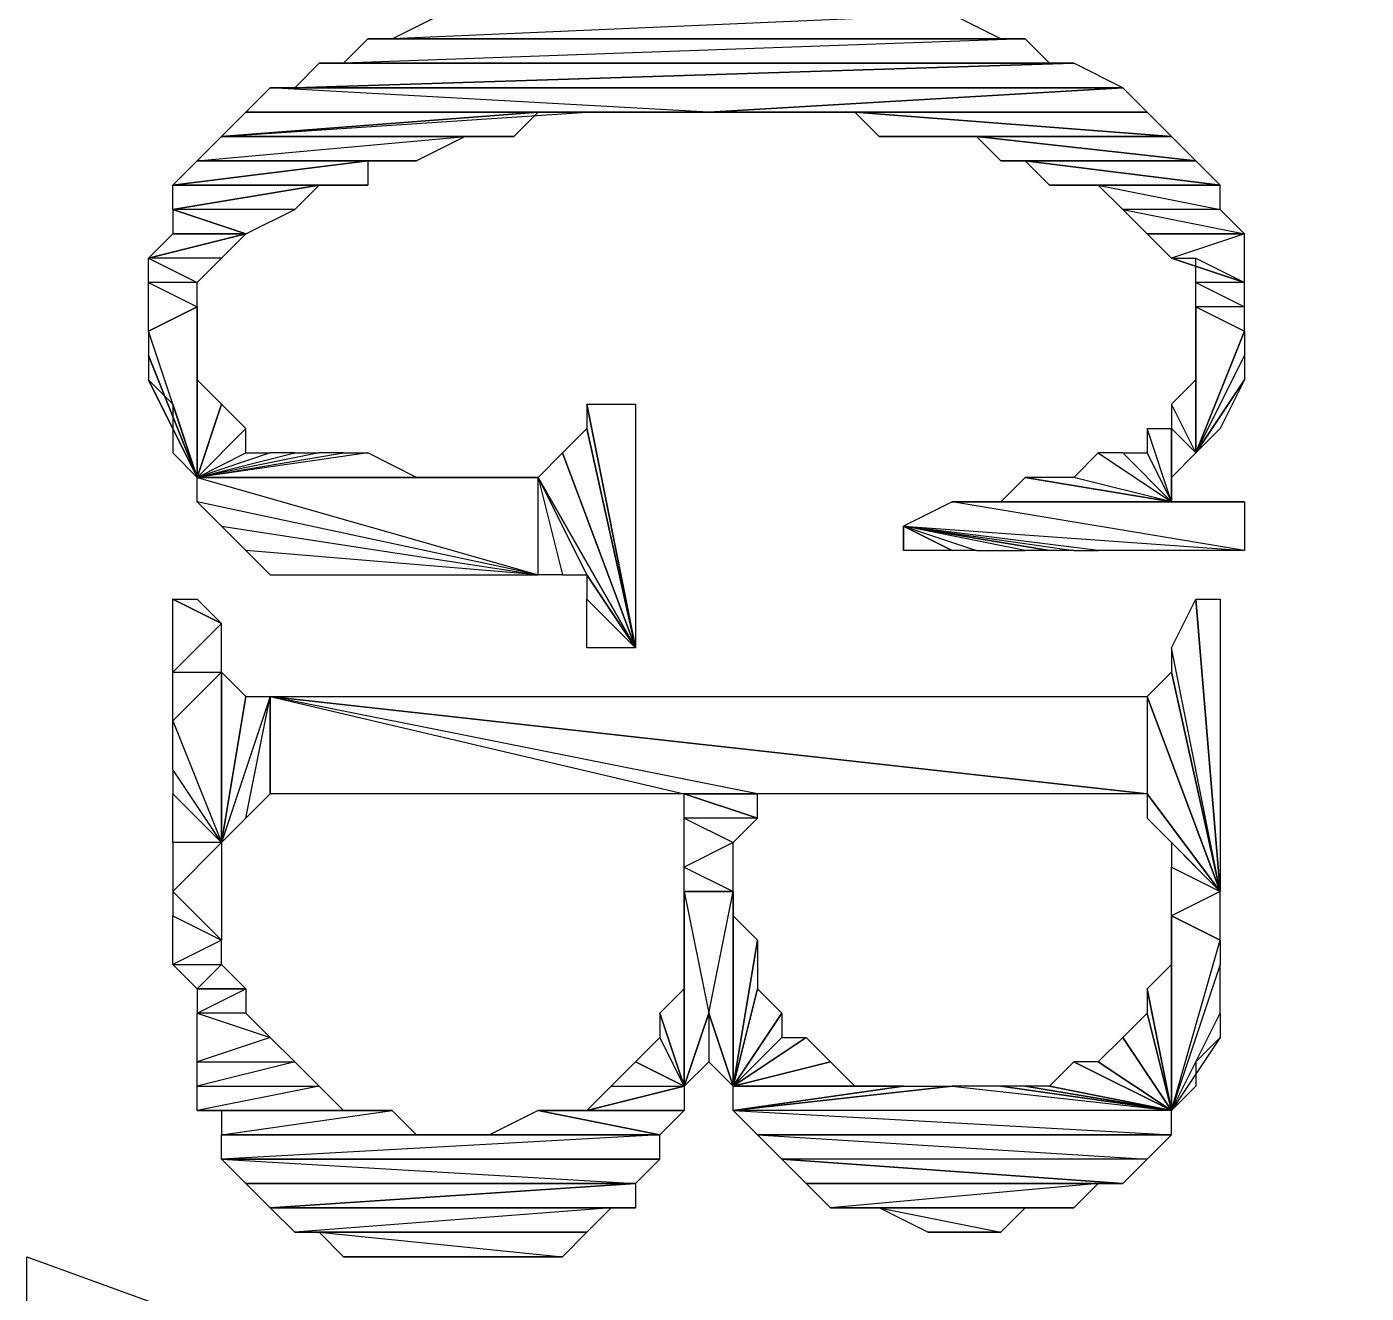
# Model space of a CAD drawing. Extents: x 0 to 7.8, y 0 to 11.
# Drawn here: x 1.115 to 1.2525, y 9.3787 to 9.5087 of the extents above; entities that cross this region are included whole.
import ezdxf

# ---------------------------------------------------------------- set-up
doc = ezdxf.new("R2010")
doc.units = 0
doc.header["$MEASUREMENT"] = 0
doc.linetypes.add('AUSGEZOGEN', pattern=[0])
doc.layers.get('0').update_dxf_attribs({"linetype": 'AUSGEZOGEN'})

msp = doc.modelspace()

# ---------------------------------------------------------------- linework, layer by layer
for points in [[(1.1575, 9.51), (1.21, 9.51), (1.21, 9.51), (1.1525, 9.5075), (1.1575, 9.51)], [(1.21, 9.51), (1.1525, 9.5075), (1.1525, 9.5075), (1.215, 9.5075), (1.21, 9.51)], [(1.15, 9.5075), (1.2175, 9.5075), (1.2175, 9.5075), (1.1475, 9.505), (1.15, 9.5075)], [(1.2175, 9.5075), (1.1475, 9.505), (1.1475, 9.505), (1.22, 9.505), (1.2175, 9.5075)], [(1.1525, 9.5075), (1.215, 9.5075), (1.215, 9.5075), (1.15, 9.5075), (1.1525, 9.5075)], [(1.215, 9.5075), (1.15, 9.5075), (1.15, 9.5075), (1.2175, 9.5075), (1.215, 9.5075)], [(1.2225, 9.505), (1.2225, 9.505), (1.2225, 9.505), (1.1425, 9.5025), (1.2225, 9.505)], [(1.2225, 9.505), (1.1425, 9.5025), (1.1425, 9.5025), (1.2275, 9.5025), (1.2225, 9.505)], [(1.145, 9.505), (1.2225, 9.505), (1.2225, 9.505), (1.1425, 9.5025), (1.145, 9.505), (1.145, 9.505)], [(1.1475, 9.505), (1.22, 9.505), (1.22, 9.505), (1.145, 9.505), (1.1475, 9.505)], [(1.22, 9.505), (1.145, 9.505), (1.145, 9.505), (1.2225, 9.505), (1.22, 9.505)], [(1.1375, 9.5), (1.185, 9.5), (1.185, 9.5), (1.14, 9.5025), (1.1375, 9.5)], [(1.185, 9.5), (1.14, 9.5025), (1.14, 9.5025), (1.2275, 9.5025), (1.185, 9.5), (1.185, 9.5)], [(1.1425, 9.5025), (1.2275, 9.5025), (1.2275, 9.5025), (1.14, 9.5025), (1.1425, 9.5025), (1.1425, 9.5025)], [(1.185, 9.5), (1.185, 9.5), (1.185, 9.5), (1.2275, 9.5025), (1.185, 9.5)], [(1.185, 9.5), (1.2275, 9.5025), (1.2275, 9.5025), (1.23, 9.5), (1.185, 9.5), (1.185, 9.5)], [(1.1675, 9.5), (1.165, 9.4975), (1.165, 9.4975), (1.135, 9.4975), (1.1675, 9.5), (1.1675, 9.5)], [(1.1675, 9.5), (1.135, 9.4975), (1.135, 9.4975), (1.1725, 9.5), (1.1675, 9.5)], [(1.135, 9.4975), (1.1725, 9.5), (1.1725, 9.5), (1.1375, 9.5), (1.135, 9.4975), (1.135, 9.4975)], [(1.175, 9.5), (1.1375, 9.5), (1.1375, 9.5), (1.1725, 9.5), (1.175, 9.5), (1.175, 9.5)], [(1.1775, 9.5), (1.175, 9.5), (1.175, 9.5), (1.1375, 9.5), (1.1775, 9.5), (1.1775, 9.5)], [(1.1825, 9.5), (1.1775, 9.5), (1.1775, 9.5), (1.1375, 9.5), (1.1825, 9.5), (1.1825, 9.5)], [(1.1825, 9.5), (1.1375, 9.5), (1.1375, 9.5), (1.185, 9.5), (1.1825, 9.5)], [(1.185, 9.5), (1.19, 9.5), (1.19, 9.5), (1.23, 9.5), (1.185, 9.5), (1.185, 9.5)], [(1.19, 9.5), (1.1925, 9.5), (1.1925, 9.5), (1.23, 9.5), (1.19, 9.5), (1.19, 9.5)], [(1.1925, 9.5), (1.1975, 9.5), (1.1975, 9.5), (1.23, 9.5), (1.1925, 9.5), (1.1925, 9.5)], [(1.1975, 9.5), (1.23, 9.5), (1.23, 9.5), (1.2, 9.5), (1.1975, 9.5)], [(1.2, 9.5), (1.2025, 9.4975), (1.2025, 9.4975), (1.2325, 9.4975), (1.2, 9.5), (1.2, 9.5)], [(1.23, 9.5), (1.2, 9.5), (1.2, 9.5), (1.2325, 9.4975), (1.23, 9.5), (1.23, 9.5)], [(1.155, 9.495), (1.1325, 9.495), (1.1325, 9.495), (1.16, 9.4975), (1.155, 9.495)], [(1.1325, 9.495), (1.16, 9.4975), (1.16, 9.4975), (1.135, 9.4975), (1.1325, 9.495), (1.1325, 9.495)], [(1.1625, 9.4975), (1.135, 9.4975), (1.135, 9.4975), (1.16, 9.4975), (1.1625, 9.4975), (1.1625, 9.4975)], [(1.165, 9.4975), (1.1625, 9.4975), (1.1625, 9.4975), (1.135, 9.4975), (1.165, 9.4975), (1.165, 9.4975)], [(1.2025, 9.4975), (1.2075, 9.4975), (1.2075, 9.4975), (1.2325, 9.4975), (1.2025, 9.4975), (1.2025, 9.4975)], [(1.2075, 9.4975), (1.21, 9.4975), (1.21, 9.4975), (1.2325, 9.4975), (1.2075, 9.4975), (1.2075, 9.4975)], [(1.21, 9.4975), (1.2325, 9.4975), (1.2325, 9.4975), (1.2125, 9.4975), (1.21, 9.4975)], [(1.2125, 9.4975), (1.215, 9.495), (1.215, 9.495), (1.235, 9.495), (1.2125, 9.4975), (1.2125, 9.4975)], [(1.2325, 9.4975), (1.2125, 9.4975), (1.2125, 9.4975), (1.235, 9.495), (1.2325, 9.4975), (1.2325, 9.4975)], [(1.15, 9.495), (1.15, 9.4925), (1.15, 9.4925), (1.13, 9.4925), (1.15, 9.495), (1.15, 9.495)], [(1.1325, 9.495), (1.15, 9.495), (1.15, 9.495), (1.13, 9.4925), (1.1325, 9.495), (1.1325, 9.495)], [(1.1525, 9.495), (1.1325, 9.495), (1.1325, 9.495), (1.15, 9.495), (1.1525, 9.495), (1.1525, 9.495)], [(1.155, 9.495), (1.1525, 9.495), (1.1525, 9.495), (1.1325, 9.495), (1.155, 9.495), (1.155, 9.495)], [(1.215, 9.495), (1.235, 9.495), (1.235, 9.495), (1.2175, 9.495), (1.215, 9.495), (1.215, 9.495)], [(1.2175, 9.495), (1.22, 9.4925), (1.22, 9.4925), (1.2375, 9.4925), (1.2175, 9.495), (1.2175, 9.495)], [(1.235, 9.495), (1.2175, 9.495), (1.2175, 9.495), (1.2375, 9.4925), (1.235, 9.495), (1.235, 9.495)], [(1.145, 9.4925), (1.1425, 9.49), (1.1425, 9.49), (1.13, 9.49), (1.145, 9.4925), (1.145, 9.4925)], [(1.13, 9.4925), (1.145, 9.4925), (1.145, 9.4925), (1.13, 9.49), (1.13, 9.4925), (1.13, 9.4925)], [(1.15, 9.4925), (1.13, 9.4925), (1.13, 9.4925), (1.145, 9.4925), (1.15, 9.4925), (1.15, 9.4925)], [(1.22, 9.4925), (1.2375, 9.4925), (1.2375, 9.4925), (1.225, 9.4925), (1.22, 9.4925), (1.22, 9.4925)], [(1.225, 9.4925), (1.2375, 9.49), (1.2375, 9.49), (1.2275, 9.49), (1.225, 9.4925), (1.225, 9.4925)], [(1.2375, 9.4925), (1.225, 9.4925), (1.225, 9.4925), (1.2375, 9.49), (1.2375, 9.4925), (1.2375, 9.4925)], [(1.13, 9.49), (1.13, 9.4875), (1.13, 9.4875), (1.1375, 9.4875), (1.13, 9.49)], [(1.1425, 9.49), (1.13, 9.49), (1.13, 9.49), (1.1375, 9.4875), (1.1425, 9.49), (1.1425, 9.49)], [(1.2275, 9.49), (1.24, 9.4875), (1.24, 9.4875), (1.23, 9.4875), (1.2275, 9.49), (1.2275, 9.49)], [(1.2375, 9.49), (1.2275, 9.49), (1.2275, 9.49), (1.24, 9.4875), (1.2375, 9.49), (1.2375, 9.49)], [(1.1375, 9.4875), (1.135, 9.485), (1.135, 9.485), (1.1275, 9.485), (1.1375, 9.4875), (1.1375, 9.4875)], [(1.13, 9.4875), (1.1375, 9.4875), (1.1375, 9.4875), (1.1275, 9.485), (1.13, 9.4875), (1.13, 9.4875)], [(1.13, 9.4875), (1.1375, 9.4875), (1.1375, 9.4875), (1.1375, 9.4875), (1.13, 9.4875), (1.13, 9.4875)], [(1.24, 9.4875), (1.23, 9.4875), (1.23, 9.4875), (1.24, 9.4875), (1.24, 9.4875)], [(1.23, 9.4875), (1.24, 9.4875), (1.24, 9.4875), (1.2325, 9.485), (1.23, 9.4875), (1.23, 9.4875)], [(1.24, 9.4875), (1.2325, 9.485), (1.2325, 9.485), (1.24, 9.4825), (1.24, 9.4875), (1.24, 9.4875)], [(1.135, 9.485), (1.1275, 9.485), (1.1275, 9.485), (1.1325, 9.4825), (1.135, 9.485)], [(1.1275, 9.485), (1.1325, 9.4825), (1.1325, 9.4825), (1.1275, 9.4825), (1.1275, 9.485), (1.1275, 9.485)], [(1.2325, 9.485), (1.235, 9.485), (1.235, 9.485), (1.24, 9.4825), (1.2325, 9.485), (1.2325, 9.485)], [(1.235, 9.485), (1.24, 9.4825), (1.24, 9.4825), (1.235, 9.4825), (1.235, 9.485)], [(1.1275, 9.4825), (1.1325, 9.48), (1.1325, 9.48), (1.1275, 9.4775), (1.1275, 9.4825), (1.1275, 9.4825)], [(1.1325, 9.4825), (1.1275, 9.4825), (1.1275, 9.4825), (1.1325, 9.48), (1.1325, 9.4825), (1.1325, 9.4825)], [(1.235, 9.4825), (1.24, 9.48), (1.24, 9.48), (1.235, 9.48), (1.235, 9.4825), (1.235, 9.4825)], [(1.24, 9.4825), (1.235, 9.4825), (1.235, 9.4825), (1.24, 9.48), (1.24, 9.4825), (1.24, 9.4825)], [(1.1325, 9.4625), (1.1275, 9.4775), (1.1275, 9.4775), (1.1325, 9.48), (1.1325, 9.4625), (1.1325, 9.4625)], [(1.1325, 9.48), (1.1325, 9.48), (1.1325, 9.48), (1.1275, 9.4775), (1.1325, 9.48), (1.1325, 9.48)], [(1.1325, 9.48), (1.1325, 9.475), (1.1325, 9.475), (1.1325, 9.4625), (1.1325, 9.48), (1.1325, 9.48)], [(1.235, 9.465), (1.235, 9.4775), (1.235, 9.4775), (1.235, 9.48), (1.235, 9.465), (1.235, 9.465)], [(1.235, 9.48), (1.24, 9.4775), (1.24, 9.4775), (1.235, 9.465), (1.235, 9.48), (1.235, 9.48)], [(1.24, 9.48), (1.235, 9.48), (1.235, 9.48), (1.24, 9.4775), (1.24, 9.48), (1.24, 9.48)], [(1.1275, 9.475), (1.1325, 9.4625), (1.1325, 9.4625), (1.1275, 9.4775), (1.1275, 9.475)], [(1.235, 9.4725), (1.235, 9.465), (1.235, 9.465), (1.235, 9.4775), (1.235, 9.4725)], [(1.24, 9.4775), (1.24, 9.475), (1.24, 9.475), (1.235, 9.465), (1.24, 9.4775), (1.24, 9.4775)], [(1.1275, 9.475), (1.1275, 9.4725), (1.1275, 9.4725), (1.1325, 9.4625), (1.1275, 9.475), (1.1275, 9.475)], [(1.1325, 9.4625), (1.1325, 9.4725), (1.1325, 9.4725), (1.1325, 9.475), (1.1325, 9.4625), (1.1325, 9.4625)], [(1.24, 9.475), (1.24, 9.4725), (1.24, 9.4725), (1.235, 9.465), (1.24, 9.475), (1.24, 9.475)], [(1.1275, 9.4725), (1.13, 9.47), (1.13, 9.47), (1.1325, 9.4625), (1.1275, 9.4725), (1.1275, 9.4725)], [(1.135, 9.47), (1.1325, 9.4625), (1.1325, 9.4625), (1.1325, 9.4725), (1.135, 9.47)], [(1.235, 9.465), (1.2325, 9.47), (1.2325, 9.47), (1.235, 9.4725), (1.235, 9.465), (1.235, 9.465)], [(1.24, 9.4725), (1.2375, 9.4675), (1.2375, 9.4675), (1.235, 9.465), (1.24, 9.4725), (1.24, 9.4725)], [(1.13, 9.47), (1.13, 9.465), (1.13, 9.465), (1.1325, 9.4625), (1.13, 9.47), (1.13, 9.47)], [(1.135, 9.47), (1.1375, 9.4675), (1.1375, 9.4675), (1.1325, 9.4625), (1.135, 9.47), (1.135, 9.47)], [(1.1725, 9.4675), (1.1775, 9.445), (1.1775, 9.445), (1.1725, 9.47), (1.1725, 9.4675)], [(1.1775, 9.445), (1.1725, 9.47), (1.1725, 9.47), (1.1725, 9.47), (1.1775, 9.445), (1.1775, 9.445)], [(1.1775, 9.445), (1.1725, 9.47), (1.1725, 9.47), (1.1775, 9.47), (1.1775, 9.445), (1.1775, 9.445)], [(1.2325, 9.4675), (1.235, 9.465), (1.235, 9.465), (1.2325, 9.47), (1.2325, 9.4675)], [(1.1325, 9.4625), (1.1375, 9.465), (1.1375, 9.465), (1.1375, 9.4675), (1.1325, 9.4625), (1.1325, 9.4625)], [(1.1375, 9.4675), (1.1375, 9.4675), (1.1375, 9.4675), (1.1325, 9.4625), (1.1375, 9.4675), (1.1375, 9.4675)], [(1.1725, 9.4675), (1.17, 9.465), (1.17, 9.465), (1.1775, 9.445), (1.1725, 9.4675), (1.1725, 9.4675)], [(1.23, 9.465), (1.2325, 9.46), (1.2325, 9.46), (1.23, 9.4675), (1.23, 9.465)], [(1.2325, 9.46), (1.23, 9.4675), (1.23, 9.4675), (1.2325, 9.4675), (1.2325, 9.46), (1.2325, 9.46)], [(1.235, 9.465), (1.2325, 9.4625), (1.2325, 9.4625), (1.2325, 9.4675), (1.235, 9.465)], [(1.2325, 9.4625), (1.2325, 9.4675), (1.2325, 9.4675), (1.2325, 9.46), (1.2325, 9.4625), (1.2325, 9.4625)], [(1.2375, 9.4675), (1.235, 9.465), (1.235, 9.465), (1.235, 9.465), (1.2375, 9.4675), (1.2375, 9.4675)], [(1.1325, 9.4625), (1.155, 9.4625), (1.155, 9.4625), (1.15, 9.465), (1.1325, 9.4625), (1.1325, 9.4625)], [(1.15, 9.465), (1.1325, 9.4625), (1.1325, 9.4625), (1.1475, 9.465), (1.15, 9.465)], [(1.1325, 9.4625), (1.1475, 9.465), (1.1475, 9.465), (1.145, 9.465), (1.1325, 9.4625), (1.1325, 9.4625)], [(1.145, 9.465), (1.1325, 9.4625), (1.1325, 9.4625), (1.1425, 9.465), (1.145, 9.465)], [(1.1325, 9.4625), (1.1425, 9.465), (1.1425, 9.465), (1.14, 9.465), (1.1325, 9.4625), (1.1325, 9.4625)], [(1.14, 9.465), (1.1325, 9.4625), (1.1325, 9.4625), (1.1375, 9.465), (1.14, 9.465)], [(1.17, 9.465), (1.1675, 9.4625), (1.1675, 9.4625), (1.1775, 9.445), (1.17, 9.465), (1.17, 9.465)], [(1.2325, 9.46), (1.2225, 9.4625), (1.2225, 9.4625), (1.225, 9.465), (1.2325, 9.46), (1.2325, 9.46)], [(1.225, 9.465), (1.2325, 9.46), (1.2325, 9.46), (1.2275, 9.465), (1.225, 9.465)], [(1.2325, 9.46), (1.2275, 9.465), (1.2275, 9.465), (1.23, 9.465), (1.2325, 9.46), (1.2325, 9.46)], [(1.1675, 9.4525), (1.1325, 9.46), (1.1325, 9.46), (1.1325, 9.4625), (1.1675, 9.4525), (1.1675, 9.4525)], [(1.1325, 9.4625), (1.1675, 9.4525), (1.1675, 9.4525), (1.1675, 9.4625), (1.1325, 9.4625)], [(1.1675, 9.4625), (1.1325, 9.4625), (1.1325, 9.4625), (1.165, 9.4625), (1.1675, 9.4625)], [(1.1325, 9.4625), (1.165, 9.4625), (1.165, 9.4625), (1.16, 9.4625), (1.1325, 9.4625), (1.1325, 9.4625)], [(1.16, 9.4625), (1.1325, 9.4625), (1.1325, 9.4625), (1.155, 9.4625), (1.16, 9.4625)], [(1.1675, 9.4525), (1.1675, 9.4625), (1.1675, 9.4625), (1.17, 9.4525), (1.1675, 9.4525)], [(1.1675, 9.4625), (1.17, 9.4525), (1.17, 9.4525), (1.1725, 9.4525), (1.1675, 9.4625), (1.1675, 9.4625)], [(1.1675, 9.4625), (1.1725, 9.4525), (1.1725, 9.4525), (1.1775, 9.445), (1.1675, 9.4625), (1.1675, 9.4625)], [(1.2175, 9.4625), (1.215, 9.46), (1.215, 9.46), (1.2325, 9.46), (1.2175, 9.4625)], [(1.2175, 9.4625), (1.2325, 9.46), (1.2325, 9.46), (1.2225, 9.4625), (1.2175, 9.4625)], [(1.135, 9.4575), (1.1675, 9.4525), (1.1675, 9.4525), (1.1325, 9.46), (1.135, 9.4575)], [(1.205, 9.4575), (1.24, 9.455), (1.24, 9.455), (1.21, 9.46), (1.205, 9.4575)], [(1.24, 9.455), (1.21, 9.46), (1.21, 9.46), (1.24, 9.46), (1.24, 9.455)], [(1.21, 9.46), (1.24, 9.46), (1.24, 9.46), (1.2375, 9.46), (1.21, 9.46), (1.21, 9.46)], [(1.2375, 9.46), (1.21, 9.46), (1.21, 9.46), (1.235, 9.46), (1.2375, 9.46)], [(1.21, 9.46), (1.235, 9.46), (1.235, 9.46), (1.2325, 9.46), (1.21, 9.46), (1.21, 9.46)], [(1.215, 9.46), (1.2325, 9.46), (1.2325, 9.46), (1.21, 9.46), (1.215, 9.46)], [(1.2325, 9.46), (1.21, 9.46), (1.21, 9.46), (1.2325, 9.46), (1.2325, 9.46), (1.2325, 9.46)], [(1.1675, 9.4525), (1.1375, 9.455), (1.1375, 9.455), (1.135, 9.4575), (1.1675, 9.4525), (1.1675, 9.4525)], [(1.24, 9.455), (1.225, 9.455), (1.225, 9.455), (1.205, 9.4575), (1.24, 9.455)], [(1.225, 9.455), (1.205, 9.4575), (1.205, 9.4575), (1.2225, 9.455), (1.225, 9.455)], [(1.205, 9.4575), (1.2225, 9.455), (1.2225, 9.455), (1.22, 9.455), (1.205, 9.4575), (1.205, 9.4575)], [(1.22, 9.455), (1.2175, 9.455), (1.2175, 9.455), (1.205, 9.4575), (1.22, 9.455)], [(1.2175, 9.455), (1.205, 9.4575), (1.205, 9.4575), (1.2125, 9.455), (1.2175, 9.455)], [(1.205, 9.4575), (1.2125, 9.455), (1.2125, 9.455), (1.21, 9.455), (1.205, 9.4575), (1.205, 9.4575)], [(1.21, 9.455), (1.205, 9.455), (1.205, 9.455), (1.205, 9.4575), (1.21, 9.455)], [(1.205, 9.455), (1.205, 9.4575), (1.205, 9.4575), (1.205, 9.455), (1.205, 9.455), (1.205, 9.455)], [(1.14, 9.4525), (1.1675, 9.4525), (1.1675, 9.4525), (1.1375, 9.455), (1.14, 9.4525)], [(1.1725, 9.4525), (1.1725, 9.45), (1.1725, 9.45), (1.1775, 9.445), (1.1725, 9.4525)], [(1.13, 9.45), (1.13, 9.45), (1.13, 9.45), (1.135, 9.4475), (1.13, 9.45)], [(1.13, 9.45), (1.135, 9.4475), (1.135, 9.4475), (1.13, 9.4425), (1.13, 9.45)], [(1.135, 9.4475), (1.13, 9.45), (1.13, 9.45), (1.1325, 9.45), (1.135, 9.4475), (1.135, 9.4475)], [(1.1725, 9.45), (1.1775, 9.445), (1.1775, 9.445), (1.1725, 9.445), (1.1725, 9.45), (1.1725, 9.45)], [(1.2375, 9.42), (1.2325, 9.445), (1.2325, 9.445), (1.235, 9.45), (1.2375, 9.42), (1.2375, 9.42)], [(1.235, 9.45), (1.2375, 9.42), (1.2375, 9.42), (1.235, 9.45), (1.235, 9.45)], [(1.2375, 9.42), (1.235, 9.45), (1.235, 9.45), (1.2375, 9.45), (1.2375, 9.42), (1.2375, 9.42)], [(1.135, 9.4475), (1.13, 9.4425), (1.13, 9.4425), (1.135, 9.4425), (1.135, 9.4475)], [(1.2325, 9.4425), (1.2375, 9.42), (1.2375, 9.42), (1.2325, 9.445), (1.2325, 9.4425)], [(1.13, 9.4425), (1.135, 9.4425), (1.135, 9.4425), (1.13, 9.4375), (1.13, 9.4425)], [(1.135, 9.4425), (1.13, 9.4375), (1.13, 9.4375), (1.135, 9.425), (1.135, 9.4425), (1.135, 9.4425)], [(1.1375, 9.44), (1.135, 9.425), (1.135, 9.425), (1.135, 9.4425), (1.1375, 9.44)], [(1.135, 9.425), (1.135, 9.4425), (1.135, 9.4425), (1.135, 9.425), (1.135, 9.425), (1.135, 9.425)], [(1.2325, 9.4425), (1.23, 9.44), (1.23, 9.44), (1.2375, 9.42), (1.2325, 9.4425), (1.2325, 9.4425)], [(1.1375, 9.4275), (1.14, 9.44), (1.14, 9.44), (1.135, 9.425), (1.1375, 9.4275), (1.1375, 9.4275)], [(1.1375, 9.44), (1.14, 9.44), (1.14, 9.44), (1.135, 9.425), (1.1375, 9.44), (1.1375, 9.44)], [(1.1375, 9.44), (1.1375, 9.44), (1.1375, 9.44), (1.135, 9.425), (1.1375, 9.44), (1.1375, 9.44)], [(1.14, 9.43), (1.1375, 9.4275), (1.1375, 9.4275), (1.14, 9.44), (1.14, 9.43)], [(1.23, 9.43), (1.19, 9.43), (1.19, 9.43), (1.14, 9.44), (1.23, 9.43)], [(1.19, 9.43), (1.14, 9.44), (1.14, 9.44), (1.1825, 9.43), (1.19, 9.43)], [(1.14, 9.44), (1.1825, 9.43), (1.1825, 9.43), (1.14, 9.43), (1.14, 9.44), (1.14, 9.44)], [(1.14, 9.44), (1.23, 9.44), (1.23, 9.44), (1.23, 9.43), (1.14, 9.44)], [(1.23, 9.44), (1.23, 9.43), (1.23, 9.43), (1.2375, 9.42), (1.23, 9.44), (1.23, 9.44)], [(1.23, 9.44), (1.23, 9.44), (1.23, 9.44), (1.2375, 9.42), (1.23, 9.44), (1.23, 9.44)], [(1.135, 9.425), (1.13, 9.4325), (1.13, 9.4325), (1.13, 9.4375), (1.135, 9.425), (1.135, 9.425)], [(1.13, 9.43), (1.135, 9.425), (1.135, 9.425), (1.13, 9.4325), (1.13, 9.43)], [(1.135, 9.425), (1.13, 9.425), (1.13, 9.425), (1.13, 9.43), (1.135, 9.425), (1.135, 9.425)], [(1.1825, 9.43), (1.1825, 9.43), (1.1825, 9.43), (1.19, 9.4275), (1.1825, 9.43)], [(1.1825, 9.43), (1.19, 9.4275), (1.19, 9.4275), (1.1825, 9.4275), (1.1825, 9.43)], [(1.19, 9.43), (1.1825, 9.43), (1.1825, 9.43), (1.19, 9.4275), (1.19, 9.43), (1.19, 9.43)], [(1.23, 9.43), (1.23, 9.4275), (1.23, 9.4275), (1.2375, 9.42), (1.23, 9.43), (1.23, 9.43)], [(1.1825, 9.4275), (1.1875, 9.425), (1.1875, 9.425), (1.1825, 9.4225), (1.1825, 9.4275), (1.1825, 9.4275)], [(1.19, 9.4275), (1.1825, 9.4275), (1.1825, 9.4275), (1.1875, 9.425), (1.19, 9.4275), (1.19, 9.4275)], [(1.23, 9.4275), (1.2325, 9.425), (1.2325, 9.425), (1.2375, 9.42), (1.23, 9.4275), (1.23, 9.4275)], [(1.135, 9.415), (1.13, 9.42), (1.13, 9.42), (1.135, 9.425), (1.135, 9.415)], [(1.13, 9.42), (1.135, 9.425), (1.135, 9.425), (1.13, 9.425), (1.13, 9.42)], [(1.1875, 9.425), (1.1825, 9.4225), (1.1825, 9.4225), (1.1875, 9.42), (1.1875, 9.425)], [(1.2325, 9.425), (1.2325, 9.4225), (1.2325, 9.4225), (1.2375, 9.42), (1.2325, 9.425), (1.2325, 9.425)], [(1.1825, 9.4225), (1.1875, 9.42), (1.1875, 9.42), (1.1825, 9.42), (1.1825, 9.4225), (1.1825, 9.4225)], [(1.2325, 9.4225), (1.2375, 9.42), (1.2375, 9.42), (1.2325, 9.4175), (1.2325, 9.4225), (1.2325, 9.4225)], [(1.13, 9.4175), (1.135, 9.415), (1.135, 9.415), (1.13, 9.42), (1.13, 9.4175)], [(1.1825, 9.4), (1.1825, 9.4175), (1.1825, 9.4175), (1.1825, 9.42), (1.1825, 9.4), (1.1825, 9.4)], [(1.1825, 9.42), (1.185, 9.4075), (1.185, 9.4075), (1.1825, 9.4), (1.1825, 9.42), (1.1825, 9.42)], [(1.1825, 9.42), (1.185, 9.4075), (1.185, 9.4075), (1.1875, 9.42), (1.1825, 9.42)], [(1.1875, 9.42), (1.1875, 9.42), (1.1875, 9.42), (1.1825, 9.42), (1.1875, 9.42), (1.1875, 9.42)], [(1.185, 9.4075), (1.1875, 9.42), (1.1875, 9.42), (1.1875, 9.4), (1.185, 9.4075), (1.185, 9.4075)], [(1.1875, 9.42), (1.1875, 9.4175), (1.1875, 9.4175), (1.1875, 9.4), (1.1875, 9.42), (1.1875, 9.42)], [(1.2375, 9.42), (1.2325, 9.4175), (1.2325, 9.4175), (1.2375, 9.415), (1.2375, 9.42), (1.2375, 9.42)], [(1.13, 9.4175), (1.135, 9.415), (1.135, 9.415), (1.13, 9.4125), (1.13, 9.4175)], [(1.1825, 9.415), (1.1825, 9.4), (1.1825, 9.4), (1.1825, 9.4175), (1.1825, 9.415)], [(1.1875, 9.4175), (1.19, 9.415), (1.19, 9.415), (1.1875, 9.4), (1.1875, 9.4175), (1.1875, 9.4175)], [(1.2325, 9.4175), (1.2325, 9.4125), (1.2325, 9.4125), (1.2325, 9.3975), (1.2325, 9.4175), (1.2325, 9.4175)], [(1.2325, 9.4175), (1.2325, 9.4175), (1.2325, 9.4175), (1.2325, 9.3975), (1.2325, 9.4175), (1.2325, 9.4175)], [(1.2325, 9.3975), (1.2375, 9.415), (1.2375, 9.415), (1.2325, 9.4175), (1.2325, 9.3975), (1.2325, 9.3975)], [(1.135, 9.415), (1.13, 9.4125), (1.13, 9.4125), (1.135, 9.4125), (1.135, 9.415), (1.135, 9.415)], [(1.1825, 9.415), (1.1825, 9.41), (1.1825, 9.41), (1.1825, 9.4), (1.1825, 9.415), (1.1825, 9.415)], [(1.19, 9.415), (1.19, 9.41), (1.19, 9.41), (1.1875, 9.4), (1.19, 9.415), (1.19, 9.415)], [(1.2375, 9.4125), (1.2325, 9.3975), (1.2325, 9.3975), (1.2375, 9.415), (1.2375, 9.4125)], [(1.13, 9.4125), (1.135, 9.4125), (1.135, 9.4125), (1.1325, 9.41), (1.13, 9.4125)], [(1.135, 9.4125), (1.1325, 9.41), (1.1325, 9.41), (1.1375, 9.41), (1.135, 9.4125), (1.135, 9.4125)], [(1.2325, 9.4125), (1.23, 9.41), (1.23, 9.41), (1.2325, 9.3975), (1.2325, 9.4125), (1.2325, 9.4125)], [(1.2325, 9.3975), (1.2375, 9.4075), (1.2375, 9.4075), (1.2375, 9.4125), (1.2325, 9.3975), (1.2325, 9.3975)], [(1.1375, 9.4075), (1.1325, 9.4075), (1.1325, 9.4075), (1.1375, 9.41), (1.1375, 9.4075)], [(1.1325, 9.4075), (1.1375, 9.41), (1.1375, 9.41), (1.1325, 9.41), (1.1325, 9.4075), (1.1325, 9.4075)], [(1.1825, 9.41), (1.18, 9.4075), (1.18, 9.4075), (1.1825, 9.4), (1.1825, 9.41), (1.1825, 9.41)], [(1.19, 9.41), (1.1925, 9.4075), (1.1925, 9.4075), (1.1875, 9.4), (1.19, 9.41), (1.19, 9.41)], [(1.23, 9.41), (1.23, 9.4075), (1.23, 9.4075), (1.2325, 9.3975), (1.23, 9.41), (1.23, 9.41)], [(1.1375, 9.4075), (1.1325, 9.4075), (1.1325, 9.4075), (1.14, 9.405), (1.1375, 9.4075)], [(1.1325, 9.4075), (1.14, 9.405), (1.14, 9.405), (1.1325, 9.4025), (1.1325, 9.4075), (1.1325, 9.4075)], [(1.18, 9.4075), (1.18, 9.405), (1.18, 9.405), (1.1825, 9.4), (1.18, 9.4075), (1.18, 9.4075)], [(1.1825, 9.4), (1.185, 9.4075), (1.185, 9.4075), (1.185, 9.4025), (1.1825, 9.4)], [(1.185, 9.4075), (1.185, 9.4025), (1.185, 9.4025), (1.1875, 9.4), (1.185, 9.4075), (1.185, 9.4075)], [(1.185, 9.4075), (1.185, 9.4075), (1.185, 9.4075), (1.1875, 9.4), (1.185, 9.4075), (1.185, 9.4075)], [(1.1925, 9.4075), (1.1925, 9.405), (1.1925, 9.405), (1.1875, 9.4), (1.1925, 9.4075), (1.1925, 9.4075)], [(1.23, 9.4075), (1.2275, 9.405), (1.2275, 9.405), (1.2325, 9.3975), (1.23, 9.4075), (1.23, 9.4075)], [(1.2375, 9.405), (1.2325, 9.3975), (1.2325, 9.3975), (1.2375, 9.4075), (1.2375, 9.405)], [(1.14, 9.405), (1.1325, 9.4025), (1.1325, 9.4025), (1.1425, 9.4025), (1.14, 9.405)], [(1.18, 9.405), (1.1775, 9.4025), (1.1775, 9.4025), (1.1825, 9.4), (1.18, 9.405), (1.18, 9.405)], [(1.195, 9.405), (1.1975, 9.4025), (1.1975, 9.4025), (1.1875, 9.4), (1.195, 9.405), (1.195, 9.405)], [(1.1925, 9.405), (1.195, 9.405), (1.195, 9.405), (1.1875, 9.4), (1.1925, 9.405), (1.1925, 9.405)], [(1.2275, 9.405), (1.225, 9.4025), (1.225, 9.4025), (1.2325, 9.3975), (1.2275, 9.405), (1.2275, 9.405)], [(1.2325, 9.3975), (1.235, 9.4025), (1.235, 9.4025), (1.2375, 9.405), (1.2325, 9.3975), (1.2325, 9.3975)], [(1.1425, 9.4025), (1.1325, 9.4), (1.1325, 9.4), (1.145, 9.4), (1.1425, 9.4025)], [(1.1325, 9.4025), (1.1425, 9.4025), (1.1425, 9.4025), (1.1325, 9.4), (1.1325, 9.4025), (1.1325, 9.4025)], [(1.175, 9.4), (1.1825, 9.4), (1.1825, 9.4), (1.1775, 9.4025), (1.175, 9.4)], [(1.1825, 9.4), (1.1775, 9.4025), (1.1775, 9.4025), (1.1775, 9.4025), (1.1825, 9.4), (1.1825, 9.4)], [(1.1975, 9.4025), (1.2, 9.4), (1.2, 9.4), (1.1875, 9.4), (1.1975, 9.4025), (1.1975, 9.4025)], [(1.2225, 9.4025), (1.22, 9.4), (1.22, 9.4), (1.2325, 9.3975), (1.2225, 9.4025), (1.2225, 9.4025)], [(1.225, 9.4025), (1.2225, 9.4025), (1.2225, 9.4025), (1.2325, 9.3975), (1.225, 9.4025), (1.225, 9.4025)], [(1.235, 9.4), (1.2325, 9.3975), (1.2325, 9.3975), (1.235, 9.4025), (1.235, 9.4)], [(1.145, 9.4), (1.1325, 9.3975), (1.1325, 9.3975), (1.1475, 9.3975), (1.145, 9.4), (1.145, 9.4)], [(1.1325, 9.4), (1.145, 9.4), (1.145, 9.4), (1.1325, 9.3975), (1.1325, 9.4), (1.1325, 9.4)], [(1.1825, 9.3975), (1.1725, 9.3975), (1.1725, 9.3975), (1.1825, 9.4), (1.1825, 9.3975), (1.1825, 9.3975)], [(1.175, 9.4), (1.1825, 9.4), (1.1825, 9.4), (1.1725, 9.3975), (1.175, 9.4), (1.175, 9.4)], [(1.21, 9.4), (1.2325, 9.3975), (1.2325, 9.3975), (1.1875, 9.3975), (1.21, 9.4)], [(1.21, 9.4), (1.21, 9.4), (1.21, 9.4), (1.1875, 9.3975), (1.21, 9.4), (1.21, 9.4)], [(1.205, 9.4), (1.21, 9.4), (1.21, 9.4), (1.1875, 9.3975), (1.205, 9.4), (1.205, 9.4)], [(1.2025, 9.4), (1.1875, 9.4), (1.1875, 9.4), (1.205, 9.4), (1.2025, 9.4)], [(1.1875, 9.4), (1.205, 9.4), (1.205, 9.4), (1.1875, 9.3975), (1.1875, 9.4), (1.1875, 9.4)], [(1.2, 9.4), (1.2025, 9.4), (1.2025, 9.4), (1.1875, 9.4), (1.2, 9.4), (1.2, 9.4)], [(1.215, 9.4), (1.21, 9.4), (1.21, 9.4), (1.2325, 9.3975), (1.215, 9.4), (1.215, 9.4)], [(1.2175, 9.4), (1.215, 9.4), (1.215, 9.4), (1.2325, 9.3975), (1.2175, 9.4), (1.2175, 9.4)], [(1.22, 9.4), (1.2175, 9.4), (1.2175, 9.4), (1.2325, 9.3975), (1.22, 9.4), (1.22, 9.4)], [(1.135, 9.3975), (1.1475, 9.3975), (1.1475, 9.3975), (1.1325, 9.3975), (1.135, 9.3975), (1.135, 9.3975)], [(1.155, 9.395), (1.135, 9.395), (1.135, 9.395), (1.1525, 9.3975), (1.155, 9.395)], [(1.135, 9.395), (1.1525, 9.3975), (1.1525, 9.3975), (1.135, 9.3975), (1.135, 9.395), (1.135, 9.395)], [(1.15, 9.3975), (1.135, 9.3975), (1.135, 9.3975), (1.1525, 9.3975), (1.15, 9.3975), (1.15, 9.3975)], [(1.15, 9.3975), (1.135, 9.3975), (1.135, 9.3975), (1.1475, 9.3975), (1.15, 9.3975)], [(1.1675, 9.3975), (1.1625, 9.395), (1.1625, 9.395), (1.18, 9.395), (1.1675, 9.3975), (1.1675, 9.3975)], [(1.1825, 9.3975), (1.1675, 9.3975), (1.1675, 9.3975), (1.18, 9.395), (1.1825, 9.3975), (1.1825, 9.3975)], [(1.17, 9.3975), (1.1825, 9.3975), (1.1825, 9.3975), (1.1675, 9.3975), (1.17, 9.3975), (1.17, 9.3975)], [(1.17, 9.3975), (1.1825, 9.3975), (1.1825, 9.3975), (1.1725, 9.3975), (1.17, 9.3975)], [(1.2325, 9.3975), (1.1875, 9.3975), (1.1875, 9.3975), (1.2325, 9.395), (1.2325, 9.3975)], [(1.1875, 9.3975), (1.2325, 9.395), (1.2325, 9.395), (1.19, 9.395), (1.1875, 9.3975), (1.1875, 9.3975)], [(1.16, 9.395), (1.16, 9.395), (1.16, 9.395), (1.135, 9.395), (1.16, 9.395)], [(1.16, 9.395), (1.135, 9.395), (1.135, 9.395), (1.18, 9.395), (1.16, 9.395)], [(1.135, 9.395), (1.18, 9.395), (1.18, 9.395), (1.135, 9.3925), (1.135, 9.395)], [(1.18, 9.395), (1.135, 9.3925), (1.135, 9.3925), (1.18, 9.3925), (1.18, 9.395)], [(1.155, 9.395), (1.16, 9.395), (1.16, 9.395), (1.135, 9.395), (1.155, 9.395), (1.155, 9.395)], [(1.1625, 9.395), (1.16, 9.395), (1.16, 9.395), (1.18, 9.395), (1.1625, 9.395), (1.1625, 9.395)], [(1.2325, 9.395), (1.2325, 9.395), (1.2325, 9.395), (1.19, 9.395), (1.2325, 9.395)], [(1.2325, 9.395), (1.19, 9.395), (1.19, 9.395), (1.23, 9.3925), (1.2325, 9.395)], [(1.19, 9.395), (1.23, 9.3925), (1.23, 9.3925), (1.1925, 9.3925), (1.19, 9.395)], [(1.135, 9.3925), (1.18, 9.3925), (1.18, 9.3925), (1.135, 9.3925), (1.135, 9.3925)], [(1.18, 9.3925), (1.135, 9.3925), (1.135, 9.3925), (1.1775, 9.39), (1.18, 9.3925)], [(1.135, 9.3925), (1.1775, 9.39), (1.1775, 9.39), (1.1375, 9.39), (1.135, 9.3925)], [(1.1925, 9.3925), (1.1925, 9.3925), (1.1925, 9.3925), (1.2275, 9.39), (1.1925, 9.3925)], [(1.1925, 9.3925), (1.2275, 9.39), (1.2275, 9.39), (1.195, 9.39), (1.1925, 9.3925)], [(1.23, 9.3925), (1.1925, 9.3925), (1.1925, 9.3925), (1.2275, 9.39), (1.23, 9.3925), (1.23, 9.3925)], [(1.1775, 9.39), (1.1375, 9.39), (1.1375, 9.39), (1.1375, 9.39), (1.1775, 9.39)], [(1.1375, 9.39), (1.1375, 9.39), (1.1375, 9.39), (1.1775, 9.39), (1.1375, 9.39)], [(1.1375, 9.39), (1.1775, 9.39), (1.1775, 9.39), (1.14, 9.3875), (1.1375, 9.39), (1.1375, 9.39)], [(1.1775, 9.39), (1.1775, 9.3875), (1.1775, 9.3875), (1.14, 9.3875), (1.1775, 9.39)], [(1.2275, 9.39), (1.195, 9.39), (1.195, 9.39), (1.225, 9.39), (1.2275, 9.39)], [(1.195, 9.39), (1.225, 9.39), (1.225, 9.39), (1.1975, 9.3875), (1.195, 9.39)], [(1.225, 9.39), (1.1975, 9.3875), (1.1975, 9.3875), (1.2225, 9.3875), (1.225, 9.39)], [(1.1775, 9.3875), (1.14, 9.3875), (1.14, 9.3875), (1.175, 9.3875), (1.1775, 9.3875)], [(1.14, 9.3875), (1.175, 9.3875), (1.175, 9.3875), (1.1425, 9.385), (1.14, 9.3875)], [(1.175, 9.3875), (1.1425, 9.385), (1.1425, 9.385), (1.1725, 9.385), (1.175, 9.3875)], [(1.1975, 9.3875), (1.2225, 9.3875), (1.2225, 9.3875), (1.2, 9.3875), (1.1975, 9.3875)], [(1.2225, 9.3875), (1.2, 9.3875), (1.2, 9.3875), (1.2175, 9.3875), (1.2225, 9.3875)], [(1.2, 9.3875), (1.2175, 9.3875), (1.2175, 9.3875), (1.2025, 9.3875), (1.2, 9.3875)], [(1.2175, 9.3875), (1.2025, 9.3875), (1.2025, 9.3875), (1.215, 9.385), (1.2175, 9.3875)], [(1.2025, 9.3875), (1.215, 9.385), (1.215, 9.385), (1.2075, 9.385), (1.2025, 9.3875)], [(1.1425, 9.385), (1.1725, 9.385), (1.1725, 9.385), (1.145, 9.385), (1.1425, 9.385)], [(1.1725, 9.385), (1.145, 9.385), (1.145, 9.385), (1.17, 9.3825), (1.1725, 9.385)], [(1.145, 9.385), (1.17, 9.3825), (1.17, 9.3825), (1.1475, 9.3825), (1.145, 9.385)], [(1.215, 9.385), (1.2075, 9.385), (1.2075, 9.385), (1.2125, 9.385), (1.215, 9.385)], [(1.2075, 9.385), (1.2125, 9.385), (1.2125, 9.385), (1.21, 9.385), (1.2075, 9.385), (1.2075, 9.385)], [(1.2525, 9.3325), (1.115, 9.375), (1.115, 9.375), (1.115, 9.3825), (1.2525, 9.3325), (1.2525, 9.3325)], [(1.17, 9.3825), (1.1475, 9.3825), (1.1475, 9.3825), (1.1675, 9.3825), (1.17, 9.3825)], [(1.1475, 9.3825), (1.1675, 9.3825), (1.1675, 9.3825), (1.15, 9.3825), (1.1475, 9.3825)], [(1.1675, 9.3825), (1.15, 9.3825), (1.15, 9.3825), (1.165, 9.3825), (1.1675, 9.3825)], [(1.15, 9.3825), (1.165, 9.3825), (1.165, 9.3825), (1.155, 9.3825), (1.15, 9.3825)], [(1.165, 9.3825), (1.155, 9.3825), (1.155, 9.3825), (1.16, 9.3825), (1.165, 9.3825)], [(1.155, 9.3825), (1.16, 9.3825), (1.16, 9.3825), (1.1575, 9.3825), (1.155, 9.3825), (1.155, 9.3825)]]:
    msp.add_lwpolyline(points)

doc.saveas('drawing.dxf')
